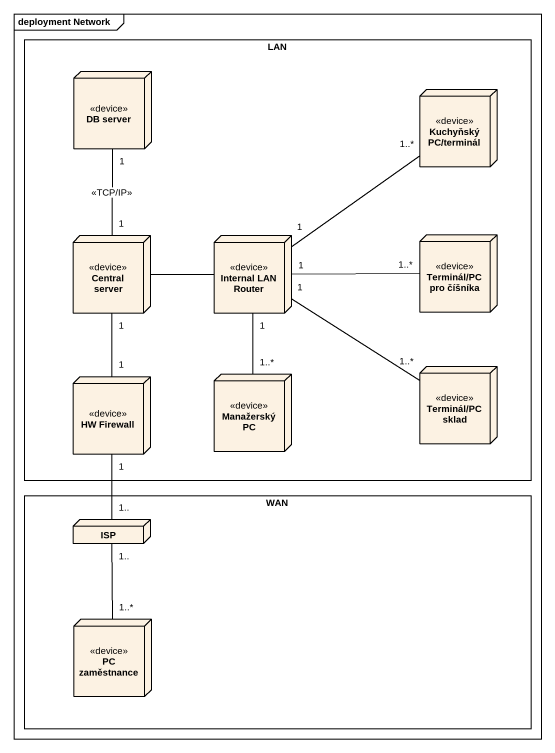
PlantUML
@startuml
mainframe deployment Network
rectangle LAN {
  node "DB server" as DB_server <<device>>
  node "Kuchyňský PC/terminál" as Kuchyňský_PC_terminál <<device>>
  node "Central server" as Central_server <<device>>
  node "Internal LAN Router" as Internal_LAN_Router <<device>>
  node "Terminál/PC pro číšníka" as Terminál_PC_pro_číšníka <<device>>
  node "HW Firewall" as HW_Firewall <<device>>
  node "Manažerský PC" as Manažerský_PC <<device>>
  node "Terminál/PC sklad" as Terminál_PC_sklad <<device>>
}
rectangle WAN {
  node ISP
  node "PC zaměstnance" as PC_zaměstnance <<device>>
}
Kuchyňský_PC_terminál "1..*" -- "1" Internal_LAN_Router
Central_server "1" -up- "1" DB_server : <<TCP/IP>>
Central_server -right- Internal_LAN_Router
Central_server "1" -- "1" HW_Firewall
Terminál_PC_pro_číšníka "1..*" -left- "1" Internal_LAN_Router
HW_Firewall "1" -- "1.." ISP
Manažerský_PC "1..*" -up- "1" Internal_LAN_Router
Terminál_PC_sklad "1..*" -up- "1" Internal_LAN_Router
PC_zaměstnance "1..*" -up- "1.." ISP
@enduml
